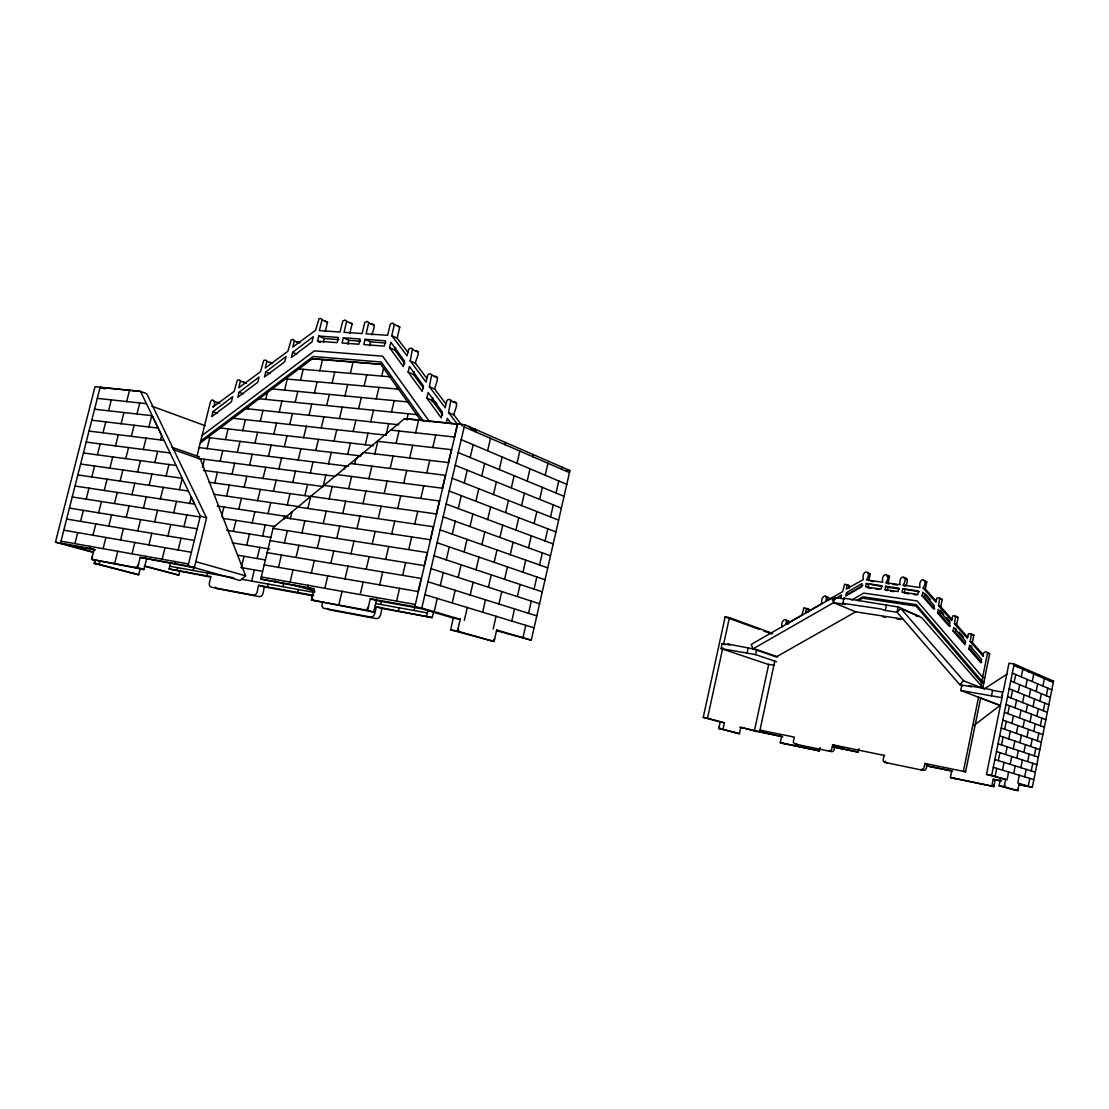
<?xml version="1.0" encoding="UTF-8"?>
<svg xmlns="http://www.w3.org/2000/svg" width="1109" height="1109" viewBox="0 0 1109 1109"><rect width="100%" height="100%" fill="white"/><g stroke="black" fill="none" stroke-linecap="round" stroke-linejoin="round"><path stroke-width="1.5" d="M983.558 655.128L972.357 642.582L973.827 635.235L970.929 634.348M980.911 685.75L987.412 653.783C987.994 649.583 980.869 652.716 983.433 656.431L970.25 641.654L971.429 633.71L968.434 633.724L967.492 638.368L954.461 623.785L955.653 615.911L952.7 615.939L951.744 620.569L938.561 605.764L939.753 597.959L936.911 597.903L935.954 602.242L923.145 588.006C929.3 578.136 918.141 576.181 919.943 587.534L903.211 585.15C909.477 575.446 898.193 573.422 900.051 584.706L885.897 582.682C892.662 572.604 880.352 571.62 882.778 582.239L866.462 579.924C873.199 569.776 860.972 569.069 863.384 579.508L846.361 589.115L847.193 584.9L844.67 584.18L842.701 591.624L825.567 601.411C829.421 592.192 819.69 595.838 822.005 603.546L805.508 612.944L806.451 608.55L803.956 607.718L801.987 615.079L785.685 624.353C788.776 615.315 779.766 620.43 782.095 627.098M951.896 619.321L940.723 606.762L942.193 599.539L939.877 598.486M967.644 637.12L956.596 624.741L958.065 617.463L955.445 616.479M936.19 601.106L925.322 589.045L926.777 581.865L924.227 580.936M456.908 423.596L448.549 412.52L450.906 400.058L448.674 399.351L446.927 400.418L445.208 407.738L429.349 386.694L431.706 374.398L429.502 373.733L427.783 374.8L426.064 382.078L410.178 360.882L412.506 348.753L410.898 348.074L408.791 349.03L407.1 355.809L391.74 335.639L394.374 324.466L392.489 322.996L390.299 324.133L387.623 335.32L366.122 333.837L368.743 322.816L367.398 321.402L364.736 322.525L362.075 333.559L344.012 332.312L346.646 321.36L345.19 319.988L342.778 321.028L340.033 332.035L319.378 330.607L322.026 319.739L320.986 318.519L319.129 318.63L315.483 330.371L292.818 347.02L294.315 340.56L292.901 339.382L291.196 339.798L287.896 351.248L265.203 368.077L266.867 361.298L265.883 360.078L263.776 360.356L260.49 371.709L238.768 387.776L240.417 381.08L239.461 379.86L237.381 380.11L234.124 391.394L212.789 407.155C217.322 403.302 212.276 396.301 210.336 402.276L197.125 455.563M462.273 425.925L453.928 414.877C453.65 412.243 460.637 400.252 453.151 402.068M426.591 378.044L415.57 363.392C414.794 360.702 422.224 349.931 415.279 350.791M445.735 403.69L434.742 389.134C434.451 386.57 441.382 374.676 434.021 376.519M407.793 352.163L397.147 338.203L399.767 327.072L397.355 325.658M1039.175 676.407L1039.452 675.034M1049.308 680.801L1049.585 679.457M94.709 561.251L94.833 562.471M458.1 628.595L458.641 630.896L460.582 631.991M719.117 726.949L720.254 728.863M1004.532 785.061L1005.406 787.099M889.349 583.889C885.744 584.055 892.911 573.367 886.673 576.042M762.479 730.831L759.998 730.166L774.789 661.061M904.112 578.288C909.422 575.848 907.01 589.6 903.211 585.15M987.634 652.688L989.644 653.783L982.685 688.162M1024.688 776.688L1026.172 769.327M1027.738 761.495L1029.207 754.148M1030.774 746.329L1032.257 738.982M1033.824 731.178L1035.293 723.858M1036.846 716.054L1038.315 708.734M1039.882 700.957L1041.337 693.666M1042.904 685.889L1044.359 678.597M1028.223 786.101L1029.776 778.338M1031.245 770.991L1032.798 763.228M1034.267 755.894L1035.82 748.159M1037.289 740.826L1038.842 733.104M1040.297 725.785L1041.85 718.064M1043.306 710.772L1044.844 703.064M1046.314 695.773L1047.853 688.079M1018.866 784.631L1032.313 787.348L1053.55 681.176L1014.181 664.041L1008.996 663.196L1003.201 691.822M1002.522 695.191L986.483 774.373L1005.655 779.516L991.654 775.413L1014.181 664.041M993.165 779.253L995.189 779.835L993.83 786.586L991.793 786.018L993.165 779.253L1001.621 780.958M995.133 776.439L996.755 768.357M998.308 760.719L999.93 752.664M1001.482 745.026L1003.104 736.986M1004.643 729.362L1006.265 721.335M1007.804 713.725L1009.426 705.698M1010.964 698.115L1012.572 690.103M1014.111 682.52L1015.719 674.522M1017.258 666.966L1017.549 665.497M1019.226 783.384L1017.771 790.606L1012.711 789.58L999.07 785.699L1000.526 778.49M1002.508 769.937L1004.033 762.382M1005.655 754.342L1007.166 746.801M1008.788 738.774L1010.313 731.233M1011.935 723.22L1013.446 715.707M1015.068 707.694L1016.579 700.195M1018.187 692.196L1019.698 684.71M1021.306 676.726L1022.817 669.254M1017.771 790.606L1004.186 786.752L1005.669 779.405M1007.014 779.932L1008.622 771.961M1010.133 764.434L1011.741 756.477M1013.252 748.963L1014.86 741.02M1016.371 733.506L1017.965 725.577M1019.476 718.077L1021.07 710.162M1022.581 702.676L1024.175 694.775M1025.673 687.303L1027.267 679.415M1028.764 671.957L1029.055 670.515M1013.751 773.361L1015.248 765.903M1016.842 757.974L1018.339 750.516M1019.933 742.6L1021.431 735.156M1023.025 727.254L1024.508 719.838M1026.102 711.936L1027.586 704.52M1029.18 696.632L1030.663 689.243M1032.243 681.37L1033.727 673.981M1017.757 783.023L1019.337 775.163M1020.834 767.719L1022.415 759.873M1023.898 752.443L1025.478 744.596M1026.962 737.194L1028.542 729.362M1030.025 721.959L1031.592 714.141M1033.075 706.752L1034.642 698.947M1036.125 691.572L1037.691 683.782M978.623 696.923L963.416 771.199L965.579 771.822L980.73 697.727M992.569 690.366L1002.647 692.113L1001.538 697.603L991.46 695.842L992.569 690.366L990.337 689.493L969.238 685.792M965.579 771.822L924.975 763.449L923.783 768.565L920.775 769.715M953.075 631.021L953.809 627.458L965.648 641.182L964.927 644.662L953.075 631.021L955.223 631.964L964.899 643.109M955.223 631.964L955.944 628.415M969.585 645.355L981.59 659.273L980.869 662.794L968.85 648.945L969.585 645.355L971.706 646.27L970.971 649.86L981.881 662.42M974.076 725.314L1000.138 705.421L960.727 690.463L961.836 685.057L971.706 686.762L969.363 685.861M993.83 786.586L950.427 777.548L951.785 770.88L926.764 765.806M937.549 612.93L938.283 609.395L949.942 622.925L949.235 626.377L937.549 612.93L939.711 613.915L950.316 626.114M939.711 613.915L940.446 610.38L943.62 614.067M844.504 598.513L843.866 598.153L898.151 606.997L897.056 612.251L959.715 684.641L962.834 685.847M902.698 588.74L901.991 592.123L917.905 594.424L918.612 591.014L902.698 588.74L919.209 591.818M904.209 593.135L904.916 589.766M884.067 755.187L883.069 760.538L884.358 762.271L923.007 770.325L925.031 770.187L926.209 768.731L927.193 764.073L924.975 763.449M922.078 595.796L922.799 592.289L934.305 605.639L933.598 609.077L922.078 595.796L924.254 596.822L934.721 608.855M924.254 596.822L924.989 593.315M866.295 583.514L865.588 586.855L881.101 589.101L881.807 585.732L866.295 583.514L882.514 586.536M884.732 755.506L832.637 744.818L831.431 750.017L828.936 750.959M868.804 580.672L870.218 573.908L867.89 572.965M868.555 584.54L867.862 587.867L870.953 588.324M847.858 750.003L848.122 748.769M884.954 589.655L885.661 586.287L898.817 588.172L898.11 591.554L884.954 589.655L887.186 590.667L887.893 587.313L885.661 586.287M983.78 688.689L921.815 617.755L900.813 608.467L897.056 612.251L885.329 610.477L886.424 605.237M833.122 747.022L858.144 752.096L858.851 748.741M828.354 600.246L828.645 597.571L826.136 597.266M834.952 599.414L831.805 598.084L751.264 644.384L752.997 648.89L833.663 602.631L834.758 597.488L844.462 598.943M840.816 598.416L841.537 595.006L834.578 599.11M831.805 598.084L833.663 602.631L844.989 604.35L842.771 603.324L843.921 598.111M846.5 592.677L845.793 596.004L861.277 586.994L861.998 583.556L846.5 592.677L848.801 593.675L862.871 585.413M849.078 588.144L849.494 585.912L847.886 584.984M768.717 664.319L754.383 730.914L781.637 736.431L780.292 742.711L782.663 743.335L819.343 750.848L820.008 747.674M808.322 611.78L808.78 609.395L806.867 608.481M776.633 661.782L755.576 654.601L756.671 649.569L727.67 644.01L730.124 644.911M772.696 633.447L729.417 617.602L725.147 616.909L703.245 717.371L720.198 721.959L718.784 728.474L739.44 733.687L740.84 727.254L756.782 731.566M788.333 624.117L788.873 621.387L786.974 620.458M774.04 665.289L767.317 664.097L721.1 648.571L722.181 643.608L728.863 644.759M739.44 733.687L722.985 729.334L724.413 722.805L707.5 718.23L722.832 647.795M723.567 644.44L729.417 617.602M755.576 654.601L747.078 653.118L748.159 648.1M505.552 442.505L505.025 444.751M476.607 429.904L476.066 432.191M522.949 637.744L525.791 625.268M528.494 613.499L531.322 601.064M534.011 589.309L536.839 576.916M539.529 565.188L542.343 552.823M545.018 541.123L547.832 528.785M550.494 517.127L553.308 504.817M555.969 493.186L558.77 480.918M561.431 469.315L561.944 467.069M496.472 630.702L531.266 640.17L569.929 470.549L464.713 424.719L404.646 418.55L273.299 527.399L260.74 579.078L313.597 589.226M493.158 628.983L496.083 616.244M498.856 604.211L501.781 591.499M504.54 579.494L507.465 566.824M510.209 554.847L513.12 542.204M515.879 530.254L518.776 517.653M521.521 505.732L524.405 493.158M527.149 481.278L530.033 468.733M532.764 456.88L533.29 454.593M415.154 604.391L414.6 606.72L453.345 618.06L450.601 629.843L494.059 641.529L496.749 629.829M511.817 620.777L514.534 608.91M517.418 596.309L520.135 584.485M523.018 571.911L525.721 560.1M528.591 547.569L531.294 535.799M534.164 523.296L536.853 511.554M539.709 499.078L542.398 487.378M545.254 474.929L547.929 463.257M210.46 577.068L169.081 568.972L170.121 564.439M370.961 324.341C377.42 322.303 372.18 332.769 371.875 334.973M494.059 641.529L457.504 631.118L460.29 619.127M464.324 620.416L467.333 607.413M470.174 595.117L473.183 582.156M476.024 569.887L479.019 556.954M481.861 544.727L484.841 531.835M487.669 519.636L490.649 506.771M493.477 494.614L496.444 481.777M499.258 469.648L502.225 456.853M482.706 611.918L485.492 599.803M488.473 586.938L491.259 574.85M494.226 562.013L496.998 549.967M499.965 537.158L502.737 525.153M505.676 512.372L508.449 500.381M511.388 487.641L514.146 475.706M517.085 462.994L519.83 451.072M434.201 611.572L437.306 598.292M440.231 585.732L443.323 572.494M446.248 559.976L449.339 546.765M452.25 534.275L455.328 521.105M458.225 508.657L461.289 495.515M464.2 483.108L467.249 470.008M470.147 457.615L473.196 444.557M458.225 577.137L461.094 564.8M464.144 551.686L467.014 539.376M470.05 526.29L472.905 514.022M475.941 500.963L478.783 488.722M481.819 475.706L484.647 463.507M487.669 450.517L490.511 438.36M452.278 602.672L455.161 590.293M396.662 600.815L399.6 588.338M402.733 575.058L405.658 562.596M408.777 549.357L411.702 536.936M414.821 523.725L417.733 511.332M420.838 498.177L423.749 485.811M426.84 472.684L429.738 460.374M432.829 447.26L435.726 434.991M398.353 610.837L399.074 607.746M446.317 422.584L447.315 418.343L451.238 423.749M418.107 591.749L421.24 578.413M424.192 565.812L427.312 552.518M430.264 539.958L433.369 526.692M436.308 514.16L439.414 500.935M442.339 488.431L445.43 475.248M448.355 462.786L451.446 449.63M454.357 437.196L457.435 424.082M414.808 606.762L457.67 423.998M414.128 610.38L414.821 607.413M453.345 618.06L460.249 619.307L421.794 608.009L464.713 424.719M406.781 419.673L408.195 413.699M260.74 579.078L314.097 588.671L311.379 599.983L367.564 610.352L370.309 598.763L421.794 608.009M376.117 599.803L376.658 597.515M379.597 585.081L382.702 571.967M385.641 559.56L388.732 546.474M391.657 534.108L394.749 521.064M397.674 508.74L400.751 495.723M403.662 483.427L406.726 470.438M409.637 458.183L412.7 445.236M415.584 432.995L418.647 420.089M311.379 599.983L373.65 612.071L376.381 600.524L420.81 608.522M433.467 612.584L432.205 617.616L376.339 606.817C375.327 609.728 375.452 618.032 370.156 616.964L323.287 608.176L321.86 606.193L322.525 601.951M426.799 398.034L428.129 392.447L442.477 412.312L441.188 417.802L426.799 398.034L432.205 400.432L442.741 414.877M380.678 604.169L381.454 600.87M432.205 617.616L381.981 608.425C380.983 611.336 381.108 619.612 375.812 618.531L329.026 609.742L327.723 608.342M432.205 400.432L432.857 397.646M389.564 347.685L390.881 342.237L404.591 361.229L403.316 366.58L389.564 347.685L394.984 350.208L404.799 363.669M394.984 350.208L395.636 347.491M338.966 604.197L342.057 591.236M344.982 578.981L348.06 566.061M350.971 553.848L354.048 540.956M356.959 528.771L360.023 515.907M362.92 503.763L365.984 490.94M368.867 478.825L371.917 466.03M374.8 453.941L377.85 441.188M386.057 434.88L388.732 423.693M391.56 411.799L394.222 400.64M397.05 388.76L397.355 387.512M408.126 372.014L409.443 366.497L423.472 385.918L422.182 391.338L408.126 372.014L413.532 374.482L423.569 388.233M360.231 594.313L363.156 582.017M366.261 568.945L369.172 556.676M372.277 543.646L375.175 531.405M378.266 518.416L381.163 506.203M384.241 493.242L387.138 481.07M390.202 468.137L393.085 456.021M396.149 443.101L399.032 431.013M413.532 374.482L414.184 371.723M297.6 592.442L298.335 589.392M323.066 486.671L325.894 474.971M328.555 463.922L331.355 452.25M334.017 441.23L336.817 429.585M339.465 418.592L342.265 406.975M344.913 396.01L347.699 384.421M350.333 373.483L353.119 361.922M365.083 339.354L363.821 344.594L384.268 346.105L385.544 340.81L365.083 339.354L370.531 341.877L385.849 342.986M307.858 587.548L308.413 585.219M311.324 573.159L314.388 560.419M317.271 548.373L320.335 535.675M323.218 523.67L326.268 510.999M329.137 499.022L332.187 486.38M369.588 345.8L370.531 341.877M344.164 469.052L344.927 465.877M347.755 454.08L350.402 443.032M353.23 431.262L355.878 420.228M358.706 408.486L361.34 397.493M364.154 385.78L366.788 374.8M324.895 588.006L327.793 575.904M330.884 563.025L333.767 550.937M336.845 538.101L339.728 526.054M342.792 513.245L345.675 501.226M348.739 488.459L351.608 476.468M354.658 463.742L355.781 459.043L363.655 452.527L448.618 462.619M365.221 444.917L368.049 433.12M370.711 421.974L373.525 410.219M376.187 399.088L379.001 387.36M381.648 376.27L383.575 368.188M267.408 586.938L268.128 583.93M283.793 519.331L284.597 516.018M287.259 505.052L290.059 493.491M292.721 482.554L295.521 471.02M298.155 460.11L300.955 448.591M303.589 437.708L306.375 426.23M309.009 415.376L311.795 403.912M314.415 393.085L317.188 381.648M319.808 370.85L322.58 359.441M275.018 581.643L275.545 579.452M278.428 567.545L281.464 554.999M284.348 543.133L287.383 530.615M290.239 518.776L291.889 511.998M282.934 586.467L283.696 583.292M304.933 495.432L307.581 484.467M310.395 472.808L313.043 461.885M315.857 450.254L318.491 439.344M321.291 427.741L323.925 416.859M326.725 405.27L329.345 394.416M332.145 382.868L334.752 372.042M343.333 337.801L342.071 343L358.859 344.234L360.12 338.994L343.333 337.801L348.808 340.311L360.536 341.156M349.806 333.421L352.108 323.925L350.097 322.525M290.114 581.948L293.026 569.874M296.061 557.342L298.959 545.295M301.981 532.805L304.878 520.786M307.886 508.324L310.783 496.333L436.572 513.98M347.866 344.192L348.808 340.311M292.61 352.371L291.362 357.472L312.003 341.946L313.293 336.665L292.61 352.371L296.768 354.173M257.551 500.824L260.338 489.443M262.972 478.617L265.758 467.263M268.392 456.451L271.164 445.097M273.784 434.354L276.557 423.014M279.163 412.298L281.936 400.987M284.542 390.299L287.3 379.015M241.208 567.753L244.008 556.302M246.669 545.392L249.47 533.956M252.117 523.074L254.904 511.679M251.66 580.95L254.363 569.887M257.149 558.423L259.839 547.389M262.625 535.952L265.301 524.945M268.073 513.536L270.748 502.557M273.521 491.162L276.183 480.225M278.955 468.857L281.617 457.934M284.375 446.594L287.023 435.712M289.782 424.4L292.429 413.532M295.174 402.248L297.808 391.394M300.553 380.137L303.187 369.325M317.534 341.198L318.782 336.055L338.439 337.455L337.191 342.639L317.534 341.198L320.293 342.431M313.778 595.394L258.66 585.33C257.343 587.784 258.161 595.852 253.282 595.076L211.653 587.285C206.828 586.245 210.807 579.203 210.973 576.625L169.081 568.972M325.27 331.494L327.515 322.289L325.02 321.014M323.357 342.39L324.285 338.536L318.782 336.055M312.932 595.81L264.455 586.938C263.152 589.392 263.97 597.432 259.09 596.642L216.227 588.463M206.967 575.904L207.674 573.048M221.537 516.655L223.907 507.007M226.541 496.305L229.3 485.077M231.92 474.402L234.678 463.202M237.298 452.555L240.057 441.354M242.663 430.763L245.408 419.576M248 408.999L248.568 406.698M265.73 371.931L264.483 376.991L284.791 361.714L286.08 356.488L265.73 371.931L269.931 373.678M233.389 531.114L236.023 520.384M238.809 508.989L241.443 498.288M244.216 486.92L246.836 476.246M249.622 464.893L252.228 454.246M255.001 442.935L257.607 432.316M260.379 421.004L262.972 410.413M265.73 399.143L267.338 392.614M174.765 563.635L175.291 561.528M178.105 550.161L181.072 538.17M183.886 526.83L186.853 514.867M189.653 503.555L191.261 497.082L194.63 504.124L75.024 486.033M213.011 411.633L211.777 416.624L231.434 401.832L232.71 396.675L213.011 411.633L217.295 413.241M176.927 570.414L177.62 567.614M202.49 467.152L204.43 459.265M207.036 448.757L209.781 437.708M144.309 566.228L178.799 575.114L180.032 570.095M55.45 542.19L94.168 549.149L91.59 559.38L137.571 567.877L140.178 557.411L187.989 566.006L200.341 516.004L140.552 391.408L95 386.722L55.45 542.19L93.406 552.462M193.257 570.22L194.006 567.184M214.827 482.789L217.419 472.268M220.178 461.067L222.77 450.559M225.529 439.386L228.107 428.906M140.178 557.411L194.297 567.753L206.579 517.931L146.735 393.709L140.552 391.408L100.087 387.374M239.059 392.239L237.811 397.258L257.787 382.231L259.062 377.032L239.059 392.239L243.301 393.903M95.069 559.837L94.168 563.4L138.694 574.781L140.344 568.21M145.556 558.381L146.083 556.233M148.883 545.018L151.836 533.179M154.622 521.992L157.561 510.195M160.348 499.036L163.286 487.267M166.059 476.135L168.984 464.38M91.59 559.38L143.934 569.582L146.527 559.158M162.164 559.102L165.005 547.707M167.944 535.883L170.772 524.515M173.697 512.718L176.511 501.379M179.436 489.61L182.25 478.298L80.61 464.033M114.823 562.873L117.762 551.173M120.534 540.111L123.473 528.425M126.232 517.39L129.157 505.746M131.916 494.739L134.841 483.122M137.599 472.129L140.496 460.54M143.255 449.589L146.152 438.027M148.897 427.09L151.794 415.556M132.082 553.585L134.854 542.481M137.807 530.684L140.58 519.622M143.518 507.853L146.277 496.804M149.216 485.063L151.975 474.056M154.9 462.342L157.658 451.349M160.569 439.677L161.651 435.366L152.238 415.736L94.542 409.193M1018.076 789.095L1016.676 790.301M89.635 548.345L90.148 546.321M92.906 535.411L95.818 523.878M98.562 512.996L101.46 501.504M104.204 490.635L107.102 479.171M109.846 468.331L112.73 456.88M115.461 446.068L118.344 434.659M121.061 423.874L123.931 412.479M126.662 401.721L129.517 390.354M103.151 548.414L105.91 537.477M108.834 525.832L111.579 514.923M114.504 503.306L117.249 492.424M120.16 480.835L122.891 469.966M125.802 458.419L128.533 447.579M131.43 436.059L134.161 425.246M137.045 413.74L139.762 402.969M94.168 563.4L99.228 564.342L100.073 560.988M426.632 615.994L427.908 610.948M74.982 543.382L77.713 532.597M80.624 521.105L83.355 510.348M86.252 498.884L88.983 488.14M91.867 476.718L94.584 466.002M97.467 454.607L100.184 443.905M103.054 432.538L105.757 421.877M108.64 410.524L111.33 399.892M494.669 638.839L493.131 640.669L490.899 640.628M959.715 684.641L963.624 680.787L982.241 688.079M173.24 449.602L200.396 459.057L245.588 575.821L240.196 580.534L188.558 566.02M202.101 435.49L314.457 350.86L382.633 356.169L429.64 421.85M200.743 440.966L313.085 356.516L381.233 361.991L423.236 420.852M200.23 443.018L312.572 358.637L380.72 364.168L420.699 420.283M984.099 689.036L1007.055 674.106M842.771 603.324L880.601 608.91L885.329 610.477M851.767 600.066L863.689 593.093L917.157 600.953L982.643 677.239L984.737 678.084M856.952 600.246L862.913 596.767L916.367 604.682L981.853 681.106L983.946 681.938M858.158 600.745L862.622 598.139L916.076 606.096L981.548 682.548L983.655 683.394M902.934 619.113L855.677 611.835L776.258 656.93L752.997 648.89M297.06 342.043C302.092 341.614 300.082 345.065 294.356 340.726M133.122 572.882L130.252 572.937M472.878 428.961C477.882 428.628 476.676 432.787 470.646 428.129M734.685 732.522L733.936 732.481M270.069 362.352L272.357 363.308M243.73 382.037L246.032 383.173M324.285 338.536L339.021 339.604M218.057 402.193L219.804 403.232M312.322 358.803L380.872 364.376M298.834 368.95L389.703 376.769M285.581 378.904L398.533 389.176M272.218 388.94L407.613 401.915M259.173 398.741L416.651 414.6M457.629 424.165L404.48 418.689L407.571 419.784M246.018 408.625L398.741 424.761M97.301 398.367L146.457 403.69M390.687 430.112L454.621 437.029M233.181 418.273L386.182 435.172M377.226 441.271L451.64 449.713M220.234 427.991L373.428 445.693M566.533 470.161L569.929 470.549M91.742 420.214L158.157 428.102M207.591 437.487L360.896 455.951M88.997 431.068L164.063 440.384M350.389 463.507L445.638 475.331M468.594 426.48L470.479 427.533M199.107 447.579L348.281 466.293M86.183 442.089L170.093 452.957M337.025 474.583L442.602 488.251M198.054 458.433L335.708 476.371M83.425 452.971L176.095 465.461M323.967 485.409L439.608 501.005M203.418 470.355L323.093 486.56M209.157 482.249L310.27 496.444M871.175 581.31L873.698 581.671M893.022 584.415L897.347 585.039M887.893 587.313L899.385 588.962M875.611 588.99L878.702 589.447M890.472 591.152L893.757 591.624M905.803 593.37L908.978 593.828M913.747 594.521L916.921 594.978M213.663 494.254L298.806 506.633M77.838 474.943L188.364 491.037M297.905 507.007L433.577 526.761M217.198 505.995L287.938 516.642M284.916 517.764L430.514 539.778M915.826 615.8L919.209 616.313L898.151 606.997M882.57 616.729L885.758 617.214M897.001 618.947L900.258 619.46M222.84 518.333L275.212 526.484M72.251 496.957L200.091 516.988M273.05 528.411L427.519 552.601M226.652 530.296L270.859 537.394M69.423 508.088L197.18 528.799M270.083 540.624L424.456 565.645M232.211 542.814L269.737 549.024M1050.209 680.621L1053.55 681.176M66.637 519.04L194.297 540.43M267.158 552.642L421.434 578.496M237.506 555.193L265.384 559.948M63.809 530.185L191.372 552.268M264.192 564.883L418.37 591.582M721.1 648.571L747.078 653.118M960.727 690.463L991.46 695.842M241.249 567.586L262.597 571.343M134.938 567.392L135.132 567.42A3.715 2.468 -73.1 0 0 136.92 566.782A4.228 2.814 -73 0 0 138.542 563.927M364.792 609.853L365.027 609.895A3.327 2.454 -73.1 0 0 366.732 609.382L366.968 609.188A3.812 2.814 -73.1 0 0 368.438 606.637M61.023 541.164L188.488 563.94M261.267 576.943L415.348 604.474M66.928 544.838L95.499 549.981M169.691 566.214L233.666 577.803M241.831 579.286L314.609 592.483M375.466 603.518L427.45 612.93M450.601 629.843L457.504 631.118M314.457 600.551L314.235 600.51A4.02 2.897 -73.1 0 1 312.655 599.165A4.575 3.299 -73.1 0 1 312.419 595.713M93.752 559.782L93.572 559.74A2.953 1.927 -73 0 1 92.546 558.825L92.463 558.603A3.382 2.204 -73 0 1 92.421 556.108M817.264 750.419L817.416 750.46A2.232 1.968 -76.6 0 0 818.594 750.239M991.82 786.17L991.987 786.212A1.927 1.802 -79.4 0 0 993.193 785.976L993.345 785.865A2.204 2.066 -79.3 0 0 994.26 784.423M703.245 717.371L707.5 718.23M986.483 774.373L991.654 775.413M720.198 721.959L724.413 722.805M759.998 730.166L794.238 737.069L793.309 742.004L794.723 743.973L831.986 751.736L833.802 750.668L835.008 745.47L832.637 744.818M833.053 746.842L858.144 752.096M1018.561 784.396L1025.34 785.768M782.788 736.833L739.855 727.268M926.32 765.889L952.354 771.171M995.189 779.835L1000.263 780.861M1027.17 786.309L1019.088 783.924M718.784 728.474L722.985 729.334M999.07 785.699L1004.186 786.752M780.292 742.711L819.343 750.848M950.427 777.548L991.793 786.018M954.821 778.601L954.655 778.56A2.343 2.163 -78.4 0 1 953.671 778.005M784.41 743.695L784.257 743.668A1.788 1.566 -76.3 0 1 783.384 743.044L783.301 742.891M887.339 763.047L886.008 762.535M797.828 744.763L795.971 743.529M99.228 564.342L138.694 574.781M137.571 567.877L143.934 569.582M93.516 552.032L60.524 543.105L100.129 387.249L104.787 388.954M144.433 565.826L178.799 575.114M834.218 745.4L843.575 747.951M97.481 564.273L95.055 562.873M258.66 585.33L264.455 586.938M187.989 566.006L194.297 567.753M367.564 610.352L373.65 612.071M376.339 606.817L381.981 608.425M195.711 561.611L245.588 575.821M293.733 585.095L314.97 591.194M370.309 598.763L376.381 600.524M496.707 630.023L531.266 640.17M1019.199 783.509L1032.313 787.348M424.927 594.674L534.081 627.833M993.29 767.331L1033.851 779.655M200.341 516.004L206.579 517.931M427.949 581.768L536.798 615.897M994.87 759.513L1035.349 772.197M431.013 568.654L539.556 603.767M996.478 751.569L1036.86 764.628M434.035 555.775L542.273 591.859M998.058 743.765L1038.343 757.184M722.181 643.608L725.369 644.689M437.085 542.717L545.032 579.771M999.666 735.835L1039.854 749.629M171.937 447.315L199.426 456.825M756.671 649.569L777.686 656.847M440.093 529.866L547.749 567.877M1001.233 728.031L1041.351 742.198M443.143 516.836L550.494 555.817M1002.841 720.115L1042.848 734.643M725.147 616.909L758.889 629.233M763.713 630.993L771.753 633.932M151.85 406.171L205.179 425.704M980.855 698.226L1000.138 705.421M446.151 504.027L553.197 543.978M1004.421 712.338L1044.345 727.227M449.187 491.024L555.942 531.946M1006.015 704.423L1045.842 719.686M214.217 401.403L218.473 403.024M786.503 620.569L788.901 621.484M452.181 478.256L558.631 520.121M1007.582 696.66L1047.326 712.283M240.417 381.08L246.059 383.34M806.451 608.55L808.821 609.506M455.217 465.309L561.362 508.13M1009.176 688.772L1048.837 704.769M458.197 452.569L564.051 496.333M1010.756 681.009L1050.306 697.367M833.663 602.631L855.677 611.835M266.867 361.298L272.454 363.655M826.51 596.975L828.839 597.959M461.219 439.649L566.782 484.37M1012.351 673.135L1051.817 689.853M968.85 648.945L970.971 649.86M987.578 652.965L989.672 653.866M464.2 426.937L569.458 472.6M1013.917 665.386L1053.287 682.465M448.549 412.52L453.928 414.877M970.25 641.654L972.357 642.582M431.983 400.765L435.144 402.165M432.039 401.236L436.794 403.329M847.234 585.011L849.536 586.023M451.238 400.917L456.603 403.316M971.72 634.293L973.827 635.235M429.349 386.694L434.742 389.134M954.461 623.785L956.596 624.741M432.025 375.244L437.39 377.712M955.93 616.479L958.065 617.463M885.897 582.682L888.143 583.722M322.026 319.739L327.515 322.289M410.178 360.882L415.57 363.392M867.959 572.854L870.218 573.908M938.561 605.764L940.723 606.762M346.646 321.36L352.108 323.925M887.38 575.585L889.612 576.638M412.825 349.585L418.204 352.121M940.03 598.513L942.193 599.539M391.74 335.639L397.147 338.203M923.145 588.006L925.322 589.045M368.743 322.816L374.163 325.394M904.681 578.025L906.885 579.078M394.374 324.466L399.767 327.072M924.601 580.825L926.777 581.865M900.813 608.467L963.624 680.787M946.795 617.755L949.969 621.428M959.174 632.144L963.471 637.134M926.029 594.535L930.201 599.373M215.853 588.117L215.312 587.118M885.564 761.938L885.356 761.176M819.842 748.45A2.537 2.246 -76.6 0 1 818.955 750.003"/></g></svg>
